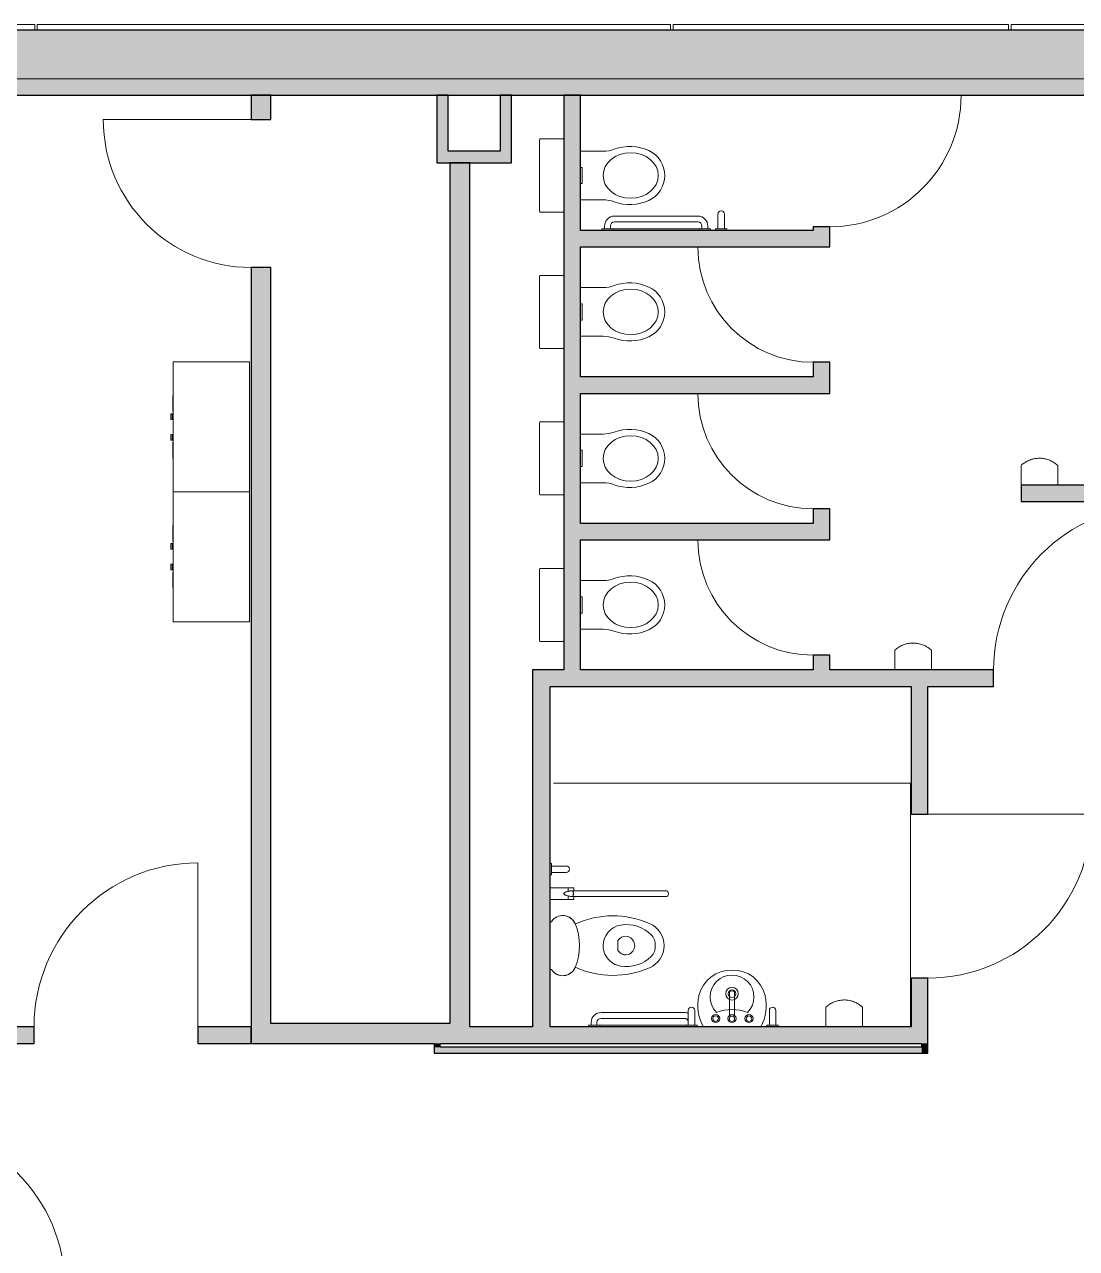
# Model space of a CAD drawing. Header units: millimetres. Extents: x 79795 to 317870, y -36033 to 97293.
# Drawn here: x 202730 to 209211, y 27144 to 34681 of the extents above; entities that cross this region are included whole.
import ezdxf

# ---------------------------------------------------------------- set-up
doc = ezdxf.new("R2010")
doc.units = ezdxf.units.MM
doc.header["$MEASUREMENT"] = 0
for name, color, linetype, lineweight in [('CSM-STL-XX-ZZ-M3-A-XXXX-00001_detached _19_04_21__rvt-1-Level 4$0$A-DETL-GENF', 7, 'CONTINUOUS', 9), ('CSM-STL-XX-ZZ-M3-A-XXXX-00001_detached _19_04_21__rvt-1-Level 4$0$A-DOOR', 4, 'CONTINUOUS', 9), ('CSM-STL-XX-ZZ-M3-A-XXXX-00001_detached _19_04_21__rvt-1-Level 4$0$A-GLAZ-CURT', 7, 'CONTINUOUS', 9), ('CSM-STL-XX-ZZ-M3-A-XXXX-00001_detached _19_04_21__rvt-1-Level 4$0$A-WALL', 7, 'CONTINUOUS', 9), ('CSM-STL-XX-ZZ-M3-A-XXXX-00001_detached _19_04_21__rvt-1-Level 4$0$A-WALL-PATT', 7, 'CONTINUOUS', 9), ('CSM-STL-XX-ZZ-M3-A-XXXX-00001_detached _19_04_21__rvt-1-Level 4$0$E-ELEC-FIXT', 8, 'CONTINUOUS', 9), ('CSM-STL-XX-ZZ-M3-A-XXXX-00001_detached _19_04_21__rvt-1-Level 4$0$I-WALL', 7, 'CONTINUOUS', 9), ('CSM-STL-XX-ZZ-M3-A-XXXX-00001_detached _19_04_21__rvt-1-Level 4$0$P-SANR-FIXT', 7, 'CONTINUOUS', 9), ('I-FURN', 8, 'CONTINUOUS', 9)]:
    doc.layers.add(name, color=color, linetype=linetype, lineweight=lineweight)

msp = doc.modelspace()

# ---------------------------------------------------------------- hatches: boundary and pattern name
at = {"layer": 'CSM-STL-XX-ZZ-M3-A-XXXX-00001_detached _19_04_21__rvt-1-Level 4$0$A-WALL-PATT'}
h = msp.add_hatch(color=256, dxfattribs=at)
h.paths.add_polyline_path([(230840.8, 34347.3), (230840.8, 34647.3), (229692.8, 34647.3), (229692.8, 34347.3), (229746.4, 34347.3)], flags=0)
h.paths.add_polyline_path([(218948.8, 34347.3), (220908.8, 34347.3), (220908.8, 34647.3), (202317.8, 34647.3), (202317.8, 34347.3), (218537.2, 34347.3)], flags=0)
h.paths.add_polyline_path([(200283.7, 34347.3), (200283.7, 34647.3), (196942.8, 34647.3), (196942.8, 34347.3), (199847.5, 34347.3)], flags=0)
h.paths.add_polyline_path([(190658.8, 34347.3), (190658.8, 34647.3), (187318, 34647.3), (187318, 34347.3), (190578.9, 34347.3)], flags=0)
h.paths.add_polyline_path([(185283.8, 34347.3), (185283.8, 34647.3), (166692.8, 34647.3), (166692.8, 34347.3), (184300.1, 34347.3)], flags=0)
h.paths.add_polyline_path([(157908.8, 34347.3), (157908.8, 34647.3), (156460.8, 34647.3), (156460.8, 34347.3), (157391.2, 34347.3)], flags=0)
h = msp.add_hatch(color=256, dxfattribs=at)
h.paths.add_polyline_path([(210693.8, 34245.3), (210693.8, 34347.3), (202317.8, 34347.3), (202317.8, 34245.3), (208219.2, 34245.3)], flags=0)
h.paths.add_polyline_path([(200283.7, 34245.3), (200283.7, 34347.3), (197612, 34347.3), (197612, 34245.3), (199847.5, 34245.3)], flags=0)
h = msp.add_hatch(color=256, dxfattribs=at)
h.paths.add_polyline_path([(204247.4, 28407.3), (204247.4, 33185.3), (204125.4, 33185.3), (204125.4, 28407.3)], flags=0)
h.paths.add_polyline_path([(204247.4, 34095.3), (204247.4, 34245.3), (204125.4, 34245.3), (204125.4, 34095.3)], flags=0)
for points in [[(205340.5, 33900.3), (205340.5, 34245.3), (205270.5, 34245.3), (205270.5, 33900.3)], [(205731, 33830.3), (205731, 34245.3), (205661, 34245.3), (205661, 33830.3)], [(206154.8, 30707.3), (206154.8, 34245.3), (206052.8, 34245.3), (206052.8, 30707.3)], [(205661, 33830.3), (205661, 33900.3), (205270.5, 33900.3), (205270.5, 33830.3)], [(205351.2, 28407.3), (205473.2, 28407.3), (205473.2, 33830.3), (205351.2, 33830.3), (205351.2, 28529.3)], [(207588.5, 33311.3), (207588.5, 33413.3), (206154.8, 33413.3), (206154.8, 33311.3), (207023.3, 33311.3)], [(207588.5, 32409.3), (207588.5, 32511.3), (206154.8, 32511.3), (206154.8, 32409.3), (207023.3, 32409.3)], [(209415.2, 31743.3), (209810.7, 31743.3), (209810.7, 31845.3), (208869.5, 31845.3), (208869.5, 31743.3)], [(207588.5, 31507.3), (207588.5, 31609.3), (206154.8, 31609.3), (206154.8, 31507.3), (207023.3, 31507.3)], [(205860.5, 28509.3), (205967.5, 28509.3), (205967.5, 30605.3), (205860.5, 30605.3), (205860.5, 28795.9)], [(205291.8, 28407.3), (205351.2, 28407.3), (205351.2, 28529.3), (204247.4, 28529.3), (204247.4, 28407.3), (205254.3, 28407.3)], [(208192.5, 28407.3), (208192.5, 28509.3), (205473.2, 28509.3), (205473.2, 28407.3), (207920.2, 28407.3)], [(205291.8, 28383.6), (205291.8, 28407.3), (205254.3, 28407.3), (205254.3, 28383.6)], [(208257, 28346.1), (208257, 28383.6), (205254.3, 28383.6), (205254.3, 28346.1), (208219.2, 28346.1)], [(208294.5, 28346.1), (208294.5, 28407.3), (208257, 28407.3), (208257, 28346.1)]]:
    msp.add_hatch(color=256, dxfattribs=at).paths.add_polyline_path(points, flags=0)
h = msp.add_hatch(color=256, dxfattribs=at)
h.paths.add_polyline_path([(207588.5, 30707.3), (207690.5, 30707.3), (207690.5, 30797.3), (207588.5, 30797.3)], flags=0)
h.paths.add_polyline_path([(207588.5, 31507.3), (207690.5, 31507.3), (207690.5, 31699.3), (207588.5, 31699.3), (207588.5, 31609.3)], flags=0)
h.paths.add_polyline_path([(207588.5, 32409.3), (207690.5, 32409.3), (207690.5, 32601.3), (207588.5, 32601.3), (207588.5, 32511.3)], flags=0)
h.paths.add_polyline_path([(207588.5, 33311.3), (207690.5, 33311.3), (207690.5, 33435.3), (207588.5, 33435.3), (207588.5, 33413.3)], flags=0)
h = msp.add_hatch(color=256, dxfattribs=at)
h.paths.add_polyline_path([(209710.7, 30605.3), (209810.7, 30605.3), (209810.7, 30707.3), (209710.7, 30707.3)], flags=0)
h.paths.add_polyline_path([(205967.5, 30605.3), (208700.7, 30605.3), (208700.7, 30707.3), (205860.5, 30707.3), (205860.5, 30605.3)], flags=0)
h = msp.add_hatch(color=256, dxfattribs=at)
h.paths.add_polyline_path([(208294.5, 28407.3), (208294.5, 28809.3), (208192.5, 28809.3), (208192.5, 28407.3), (208257, 28407.3)], flags=0)
h.paths.add_polyline_path([(208219.2, 29819.3), (208294.5, 29819.3), (208294.5, 30605.3), (208192.5, 30605.3), (208192.5, 29819.3)], flags=0)
h = msp.add_hatch(color=256, dxfattribs=at)
h.paths.add_polyline_path([(204125.4, 28406.3), (204125.4, 28508.3), (203798.8, 28508.3), (203798.8, 28406.3)], flags=0)
h.paths.add_polyline_path([(202788.8, 28406.3), (202788.8, 28508.3), (201970.8, 28508.3), (201970.8, 28406.3)], flags=0)

# ---------------------------------------------------------------- linework, layer by layer
at = {"layer": 'CSM-STL-XX-ZZ-M3-A-XXXX-00001_detached _19_04_21__rvt-1-Level 4$0$A-DETL-GENF'}
for p, q in [((206154.8, 33901.3), (206294.8, 33901.3)), ((206154.8, 33601.4), (206294.8, 33601.4)), ((206154.8, 33061.3), (206294.8, 33061.3)), ((206154.8, 32761.4), (206294.8, 32761.4)), ((206154.8, 32159.3), (206294.8, 32159.3)), ((206154.8, 31859.4), (206294.8, 31859.4)), ((206154.8, 31257.3), (206294.8, 31257.3)), ((206154.8, 30957.4), (206294.8, 30957.4))]:
    msp.add_line(p, q, dxfattribs=at)
for centre, radius, start, end in [((206459, 33649.9), 280.2, 65.3254, 109.92511), ((206294.8, 34102.8), 201.6, 270, 289.92511), ((206505.1, 33750.3), 169.7, 0.33973, 65.3254), ((206505.1, 33752.3), 169.7, 294.6746, 359.66027), ((206294.8, 33399.8), 201.6, 70.07489, 90), ((206459, 33852.7), 280.2, 250.07489, 294.6746), ((206459, 32809.9), 280.2, 65.3254, 109.92511), ((206294.8, 33262.8), 201.6, 270, 289.92511), ((206505.1, 32910.3), 169.7, 0.33973, 65.3254), ((206505.1, 32912.3), 169.7, 294.6746, 359.66027), ((206294.8, 32559.8), 201.6, 70.07489, 90), ((206459, 33012.7), 280.2, 250.07489, 294.6746), ((206459, 31907.9), 280.2, 65.3254, 109.92511), ((206294.8, 32360.8), 201.6, 270, 289.92511), ((206505.1, 32008.3), 169.7, 0.33973, 65.3254), ((206505.1, 32010.3), 169.7, 294.6746, 359.66027), ((206294.8, 31657.8), 201.6, 70.07489, 90), ((206459, 32110.7), 280.2, 250.07489, 294.6746), ((206459, 31005.9), 280.2, 65.3254, 109.92511), ((206294.8, 31458.8), 201.6, 270, 289.92511), ((206505.1, 31106.3), 169.7, 0.33973, 65.3254), ((206505.1, 31108.3), 169.7, 294.6746, 359.66027), ((206294.8, 30755.8), 201.6, 70.07489, 90), ((206459, 31208.7), 280.2, 250.07489, 294.6746)]:
    msp.add_arc(centre, radius, start, end, dxfattribs=at)
for centre in [(206464.8, 33751.3), (206464.8, 32911.3), (206464.8, 32009.3), (206464.8, 31107.3)]:
    msp.add_ellipse(centre, major_axis=(-170, 0), ratio=0.823529, dxfattribs=at)
at = {"layer": 'CSM-STL-XX-ZZ-M3-A-XXXX-00001_detached _19_04_21__rvt-1-Level 4$0$A-DOOR'}
for p, q in [((207690.5, 34245.3), (208500.5, 34245.3)), ((204125.4, 34095.3), (203215.4, 34095.3)), ((207588.5, 33311.3), (206878.5, 33311.3)), ((207588.5, 32409.3), (206878.5, 32409.3)), ((207588.5, 31507.3), (206878.5, 31507.3)), ((208294.5, 29819.3), (209304.5, 29819.3)), ((203798.8, 28508.3), (203798.8, 29518.3))]:
    msp.add_line(p, q, dxfattribs=at)
for centre, radius, start, end in [((207690.5, 34245.3), 810, 270, 0), ((204125.4, 34095.3), 910, 180, 270), ((207588.5, 33311.3), 710, 180, 270), ((207588.5, 32409.3), 710, 180, 270), ((209710.7, 30707.3), 1010, 90, 180), ((207588.5, 31507.3), 710, 180, 270), ((208294.5, 29819.3), 1010, 270, 0), ((203798.8, 28508.3), 1010, 90, 180), ((201970.8, 26896.3), 1010, 0, 90)]:
    msp.add_arc(centre, radius, start, end, dxfattribs=at)
at = {"layer": 'CSM-STL-XX-ZZ-M3-A-XXXX-00001_detached _19_04_21__rvt-1-Level 4$0$A-GLAZ-CURT', "lineweight": 20}
for p, q in [((202792.8, 34681.3), (202433.8, 34681.3)), ((202792.8, 34647.3), (202792.8, 34681.3)), ((206709.5, 34681.3), (202808.8, 34681.3)), ((202808.8, 34681.3), (202808.8, 34647.3)), ((206709.5, 34647.3), (206709.5, 34681.3)), ((208792.8, 34681.3), (206725.5, 34681.3)), ((206725.5, 34681.3), (206725.5, 34647.3)), ((208792.8, 34647.3), (208792.8, 34681.3)), ((211792.8, 34681.3), (208808.8, 34681.3)), ((208808.8, 34681.3), (208808.8, 34647.3)), ((202433.8, 34647.3), (202792.8, 34647.3)), ((202808.8, 34647.3), (206709.5, 34647.3)), ((206725.5, 34647.3), (208792.8, 34647.3)), ((208808.8, 34647.3), (211792.8, 34647.3))]:
    msp.add_line(p, q, dxfattribs=at)
at = {"layer": 'CSM-STL-XX-ZZ-M3-A-XXXX-00001_detached _19_04_21__rvt-1-Level 4$0$A-WALL', "lineweight": 30}
msp.add_line((220908.8, 34647.3), (202317.8, 34647.3), dxfattribs=at)
at = {"layer": 'CSM-STL-XX-ZZ-M3-A-XXXX-00001_detached _19_04_21__rvt-1-Level 4$0$A-WALL'}
msp.add_line((202317.8, 34347.3), (210693.8, 34347.3), dxfattribs=at)
at = {"layer": 'CSM-STL-XX-ZZ-M3-A-XXXX-00001_detached _19_04_21__rvt-1-Level 4$0$E-ELEC-FIXT', "flags": 128}
for points in [[(209095.6, 31965.7), (209090.7, 31970.1), (209085.6, 31974.4), (209080.4, 31978.4), (209075, 31982.2), (209069.4, 31985.8), (209063.7, 31989.1), (209057.9, 31992.3), (209052, 31995.2), (209045.9, 31997.8), (209039.8, 32000.2), (209033.5, 32002.4), (209027.2, 32004.3), (209020.8, 32006), (209014.4, 32007.4), (209007.9, 32008.5), (209001.3, 32009.4), (208994.7, 32010), (208988.2, 32010.4), (208981.5, 32010.5), (208974.9, 32010.3), (208968.4, 32009.8), (208961.8, 32009.1), (208955.3, 32008.2), (208948.8, 32007), (208942.3, 32005.5), (208936, 32003.7), (208929.7, 32001.8), (208923.4, 31999.5), (208917.3, 31997), (208911.3, 31994.3), (208905.4, 31991.3), (208899.6, 31988.1), (208894, 31984.7), (208888.5, 31981), (208883.1, 31977.2), (208877.9, 31973.1), (208872.9, 31968.8), (208869.5, 31965.7)], [(208317.5, 30827.7), (208312.6, 30832.1), (208307.5, 30836.4), (208302.3, 30840.4), (208296.9, 30844.2), (208291.4, 30847.8), (208285.7, 30851.1), (208279.9, 30854.3), (208273.9, 30857.2), (208267.9, 30859.8), (208261.7, 30862.2), (208255.5, 30864.4), (208249.2, 30866.3), (208242.8, 30868), (208236.3, 30869.4), (208229.8, 30870.5), (208223.3, 30871.4), (208216.7, 30872), (208210.1, 30872.4), (208203.5, 30872.5), (208196.9, 30872.3), (208190.3, 30871.8), (208183.7, 30871.1), (208177.2, 30870.2), (208170.7, 30869), (208164.3, 30867.5), (208157.9, 30865.7), (208151.6, 30863.8), (208145.4, 30861.5), (208139.3, 30859), (208133.2, 30856.3), (208127.3, 30853.3), (208121.6, 30850.1), (208115.9, 30846.7), (208110.4, 30843), (208105.1, 30839.2), (208099.9, 30835.1), (208094.9, 30830.8), (208091.5, 30827.7)], [(207892.5, 28629.7), (207887.6, 28634.1), (207882.5, 28638.4), (207877.3, 28642.4), (207871.9, 28646.2), (207866.4, 28649.8), (207860.7, 28653.1), (207854.9, 28656.3), (207848.9, 28659.2), (207842.9, 28661.8), (207836.7, 28664.2), (207830.5, 28666.4), (207824.2, 28668.3), (207817.8, 28670), (207811.3, 28671.4), (207804.8, 28672.5), (207798.3, 28673.4), (207791.7, 28674), (207785.1, 28674.4), (207778.5, 28674.5), (207771.9, 28674.3), (207765.3, 28673.8), (207758.7, 28673.1), (207752.2, 28672.2), (207745.7, 28671), (207739.3, 28669.5), (207732.9, 28667.7), (207726.6, 28665.8), (207720.4, 28663.5), (207714.3, 28661), (207708.2, 28658.3), (207702.3, 28655.3), (207696.6, 28652.1), (207690.9, 28648.7), (207685.4, 28645), (207680.1, 28641.2), (207674.9, 28637.1), (207669.9, 28632.8), (207666.5, 28629.7)]]:
    msp.add_lwpolyline(points, dxfattribs=at)
at = {"layer": 'CSM-STL-XX-ZZ-M3-A-XXXX-00001_detached _19_04_21__rvt-1-Level 4$0$E-ELEC-FIXT'}
for points, knots in [([(208869.5, 31965.7), (208869.5, 31965.9), (208869.5, 31964.5), (208869.5, 31959.7), (208869.5, 31956.3), (208869.5, 31953.3), (208869.5, 31949.9), (208869.5, 31945.1), (208869.5, 31939.5), (208869.5, 31933.5), (208869.5, 31927.2), (208869.5, 31919.5), (208869.5, 31910.2), (208869.5, 31901.4), (208869.5, 31892.3), (208869.5, 31880), (208869.5, 31864.4), (208869.5, 31851.7), (208869.5, 31845.3)], [-1, -1, -1, -1, -0.861111, -0.791667, -0.756944, -0.722222, -0.6875, -0.652778, -0.583333, -0.548611, -0.513889, -0.444444, -0.388889, -0.333333, -0.277778, -0.222222, -0.111111, 0, 0, 0, 0]), ([(209095.6, 31845.3), (209095.6, 31853.3), (209095.6, 31865.2), (209095.6, 31880.8), (209095.6, 31890.4), (209095.6, 31898), (209095.6, 31905.5), (209095.6, 31914.6), (209095.6, 31923.2), (209095.6, 31929.8), (209095.6, 31935.4), (209095.6, 31941.5), (209095.6, 31947.8), (209095.6, 31953.4), (209095.6, 31958), (209095.6, 31961.6), (209095.6, 31964.2), (209095.6, 31965.6), (209095.6, 31965.8), (209095.6, 31965.7)], [-1, -1, -1, -1, -0.861111, -0.791667, -0.722222, -0.6875, -0.652778, -0.583333, -0.513889, -0.479167, -0.444444, -0.388889, -0.333333, -0.277778, -0.222222, -0.166667, -0.111111, -0.055556, 0, 0, 0, 0]), ([(208091.5, 30827.7), (208091.5, 30827.9), (208091.5, 30826.5), (208091.5, 30821.7), (208091.5, 30818.3), (208091.5, 30815.3), (208091.5, 30811.9), (208091.5, 30807.1), (208091.5, 30801.5), (208091.5, 30795.5), (208091.5, 30789.2), (208091.5, 30781.5), (208091.5, 30772.2), (208091.5, 30763.4), (208091.5, 30754.3), (208091.5, 30742), (208091.5, 30726.4), (208091.5, 30713.7), (208091.5, 30707.3)], [-1, -1, -1, -1, -0.861111, -0.791667, -0.756944, -0.722222, -0.6875, -0.652778, -0.583333, -0.548611, -0.513889, -0.444444, -0.388889, -0.333333, -0.277778, -0.222222, -0.111111, 0, 0, 0, 0]), ([(208317.5, 30707.3), (208317.5, 30715.3), (208317.5, 30727.2), (208317.5, 30742.8), (208317.5, 30752.4), (208317.5, 30760), (208317.5, 30767.5), (208317.5, 30776.6), (208317.5, 30785.2), (208317.5, 30791.8), (208317.5, 30797.4), (208317.5, 30803.5), (208317.5, 30809.8), (208317.5, 30815.4), (208317.5, 30820), (208317.5, 30823.6), (208317.5, 30826.2), (208317.5, 30827.6), (208317.5, 30827.8), (208317.5, 30827.7)], [-1, -1, -1, -1, -0.861111, -0.791667, -0.722222, -0.6875, -0.652778, -0.583333, -0.513889, -0.479167, -0.444444, -0.388889, -0.333333, -0.277778, -0.222222, -0.166667, -0.111111, -0.055556, 0, 0, 0, 0]), ([(207666.5, 28629.7), (207666.5, 28629.9), (207666.5, 28628.5), (207666.5, 28623.7), (207666.5, 28620.3), (207666.5, 28617.3), (207666.5, 28613.9), (207666.5, 28609.1), (207666.5, 28603.5), (207666.5, 28597.5), (207666.5, 28591.2), (207666.5, 28583.5), (207666.5, 28574.2), (207666.5, 28565.4), (207666.5, 28556.3), (207666.5, 28544), (207666.5, 28528.4), (207666.5, 28515.7), (207666.5, 28509.3)], [-1, -1, -1, -1, -0.861111, -0.791667, -0.756944, -0.722222, -0.6875, -0.652778, -0.583333, -0.548611, -0.513889, -0.444444, -0.388889, -0.333333, -0.277778, -0.222222, -0.111111, 0, 0, 0, 0]), ([(207892.5, 28509.3), (207892.5, 28517.3), (207892.5, 28529.2), (207892.5, 28544.8), (207892.5, 28554.4), (207892.5, 28562), (207892.5, 28569.5), (207892.5, 28578.6), (207892.5, 28587.2), (207892.5, 28593.8), (207892.5, 28599.4), (207892.5, 28605.5), (207892.5, 28611.8), (207892.5, 28617.4), (207892.5, 28622), (207892.5, 28625.6), (207892.5, 28628.2), (207892.5, 28629.6), (207892.5, 28629.8), (207892.5, 28629.7)], [-1, -1, -1, -1, -0.861111, -0.791667, -0.722222, -0.6875, -0.652778, -0.583333, -0.513889, -0.479167, -0.444444, -0.388889, -0.333333, -0.277778, -0.222222, -0.166667, -0.111111, -0.055556, 0, 0, 0, 0])]:
    msp.add_open_spline(points, degree=3, knots=knots, dxfattribs=at)
at = {"layer": 'CSM-STL-XX-ZZ-M3-A-XXXX-00001_detached _19_04_21__rvt-1-Level 4$0$I-WALL'}
msp.add_line((210693.8, 34347.3), (202317.8, 34347.3), dxfattribs=at)
at = {"layer": 'CSM-STL-XX-ZZ-M3-A-XXXX-00001_detached _19_04_21__rvt-1-Level 4$0$I-WALL', "lineweight": 30}
for p, q in [((202317.8, 34245.3), (210693.8, 34245.3)), ((204125.4, 34245.3), (204125.4, 34095.3)), ((204247.4, 34245.3), (204125.4, 34245.3)), ((204247.4, 34095.3), (204247.4, 34245.3)), ((205340.5, 34245.3), (205270.5, 34245.3)), ((205270.5, 34245.3), (205270.5, 33900.3)), ((205340.5, 33900.3), (205340.5, 34245.3)), ((205661, 34245.3), (205661, 33900.3)), ((205731, 34245.3), (205661, 34245.3)), ((205731, 33830.3), (205731, 34245.3)), ((206052.8, 34245.3), (206052.8, 30707.3)), ((206154.8, 34245.3), (206052.8, 34245.3)), ((206154.8, 33413.3), (206154.8, 34245.3)), ((204125.4, 34095.3), (204247.4, 34095.3)), ((205270.5, 33900.3), (205270.5, 33830.3)), ((205661, 33900.3), (205340.5, 33900.3)), ((205270.5, 33830.3), (205661, 33830.3)), ((205473.2, 33830.3), (205351.2, 33830.3)), ((205351.2, 33830.3), (205351.2, 28529.3)), ((205473.2, 28509.3), (205473.2, 33830.3)), ((205661, 33830.3), (205731, 33830.3)), ((207588.5, 33413.3), (206154.8, 33413.3)), ((207588.5, 33435.3), (207588.5, 33413.3)), ((207690.5, 33435.3), (207588.5, 33435.3)), ((207690.5, 33311.3), (207690.5, 33435.3)), ((206154.8, 33311.3), (207588.5, 33311.3)), ((206154.8, 32511.3), (206154.8, 33311.3)), ((207588.5, 33311.3), (207690.5, 33311.3)), ((204125.4, 33185.3), (204125.4, 28407.3)), ((204247.4, 33185.3), (204125.4, 33185.3)), ((204247.4, 28529.3), (204247.4, 33185.3)), ((207588.5, 32601.3), (207588.5, 32511.3)), ((207690.5, 32601.3), (207588.5, 32601.3)), ((207690.5, 32409.3), (207690.5, 32601.3)), ((207588.5, 32511.3), (206154.8, 32511.3)), ((206154.8, 32409.3), (207588.5, 32409.3)), ((206154.8, 31609.3), (206154.8, 32409.3)), ((207588.5, 32409.3), (207690.5, 32409.3)), ((209810.7, 31845.3), (208869.5, 31845.3)), ((208869.5, 31845.3), (208869.5, 31743.3)), ((208869.5, 31743.3), (209810.7, 31743.3)), ((207588.5, 31699.3), (207588.5, 31609.3)), ((207690.5, 31699.3), (207588.5, 31699.3)), ((207690.5, 31507.3), (207690.5, 31699.3)), ((207588.5, 31609.3), (206154.8, 31609.3)), ((206154.8, 31507.3), (207588.5, 31507.3)), ((206154.8, 30707.3), (206154.8, 31507.3)), ((207588.5, 31507.3), (207690.5, 31507.3)), ((207588.5, 30797.3), (207588.5, 30707.3)), ((207690.5, 30797.3), (207588.5, 30797.3)), ((207690.5, 30707.3), (207690.5, 30797.3)), ((206052.8, 30707.3), (205860.5, 30707.3)), ((205860.5, 30707.3), (205860.5, 30605.3)), ((207588.5, 30707.3), (206154.8, 30707.3)), ((208700.7, 30707.3), (207690.5, 30707.3)), ((208700.7, 30605.3), (208700.7, 30707.3)), ((205860.5, 30605.3), (205860.5, 28509.3)), ((205967.5, 30605.3), (208192.5, 30605.3)), ((205967.5, 28509.3), (205967.5, 30605.3)), ((208192.5, 30605.3), (208192.5, 29819.3)), ((208294.5, 29819.3), (208294.5, 30605.3)), ((208294.5, 30605.3), (208700.7, 30605.3)), ((208192.5, 29819.3), (208294.5, 29819.3)), ((208192.5, 28809.3), (208192.5, 28509.3)), ((208294.5, 28809.3), (208192.5, 28809.3)), ((208294.5, 28407.3), (208294.5, 28809.3)), ((202788.8, 28508.3), (201970.8, 28508.3)), ((202788.8, 28406.3), (202788.8, 28508.3)), ((204125.4, 28508.3), (203798.8, 28508.3)), ((203798.8, 28508.3), (203798.8, 28406.3)), ((204125.4, 28406.3), (204125.4, 28508.3)), ((205351.2, 28529.3), (204247.4, 28529.3)), ((205860.5, 28509.3), (205473.2, 28509.3)), ((208192.5, 28509.3), (205967.5, 28509.3)), ((201970.8, 28406.3), (202788.8, 28406.3)), ((203798.8, 28406.3), (204125.4, 28406.3)), ((204125.4, 28407.3), (204247.4, 28407.3)), ((204247.4, 28407.3), (205254.3, 28407.3)), ((205254.3, 28407.3), (205254.3, 28383.6)), ((205254.3, 28383.6), (205254.3, 28346.1)), ((205254.3, 28346.1), (208257, 28346.1)), ((205291.8, 28407.3), (205351.2, 28407.3)), ((205291.8, 28383.6), (205291.8, 28407.3)), ((208257, 28383.6), (205291.8, 28383.6)), ((205351.2, 28407.3), (205473.2, 28407.3)), ((205473.2, 28407.3), (208192.5, 28407.3)), ((208192.5, 28407.3), (208257, 28407.3)), ((208257, 28407.3), (208257, 28383.6)), ((208257, 28346.1), (208294.5, 28346.1)), ((208294.5, 28346.1), (208294.5, 28407.3))]:
    msp.add_line(p, q, dxfattribs=at)
at = {"layer": 'CSM-STL-XX-ZZ-M3-A-XXXX-00001_detached _19_04_21__rvt-1-Level 4$0$P-SANR-FIXT'}
for p, q in [((205902.8, 33971.3), (205902.8, 33531.3)), ((206047.8, 33976.3), (205907.8, 33976.3)), ((206294.8, 33901.3), (206154.8, 33901.3)), ((206154.8, 33801.3), (206164.8, 33801.3)), ((206164.8, 33801.3), (206164.8, 33701.3)), ((206164.8, 33701.3), (206154.8, 33701.3)), ((206154.8, 33601.4), (206294.8, 33601.4)), ((205907.8, 33526.3), (206047.8, 33526.3)), ((206878.8, 33501.3), (206364.8, 33501.3)), ((206364.8, 33501.3), (206878.8, 33501.3)), ((207001.8, 33513.3), (207001.8, 33423.3)), ((207001.8, 33513.3), (207001.8, 33423.3)), ((207042, 33423.3), (207042, 33513.3)), ((207042, 33513.3), (207042, 33423.3)), ((206303.8, 33423.3), (206286.8, 33423.3)), ((206286.8, 33423.3), (206286.8, 33413.3)), ((206286.8, 33423.3), (206956.8, 33423.3)), ((206356.8, 33423.3), (206286.8, 33423.3)), ((206286.8, 33423.3), (206286.8, 33413.3)), ((206303.8, 33440.3), (206303.8, 33423.3)), ((206303.8, 33423.3), (206303.8, 33440.3)), ((206339.8, 33423.3), (206339.8, 33440.3)), ((206339.8, 33423.3), (206339.8, 33440.3)), ((206356.8, 33423.3), (206339.8, 33423.3)), ((206356.8, 33413.3), (206356.8, 33423.3)), ((206356.8, 33423.3), (206356.8, 33413.3)), ((206364.8, 33465.3), (206878.8, 33465.3)), ((206364.8, 33465.3), (206878.8, 33465.3)), ((206903.8, 33423.3), (206886.8, 33423.3)), ((206886.8, 33423.3), (206886.8, 33413.3)), ((206886.8, 33423.3), (206886.8, 33413.3)), ((206956.8, 33423.3), (206886.8, 33423.3)), ((206903.8, 33440.3), (206903.8, 33423.3)), ((206903.8, 33423.3), (206903.8, 33440.3)), ((206939.8, 33423.3), (206939.8, 33440.3)), ((206939.8, 33423.3), (206939.8, 33440.3)), ((206956.8, 33423.3), (206939.8, 33423.3)), ((206956.8, 33413.3), (206956.8, 33423.3)), ((206956.8, 33423.3), (206956.8, 33413.3)), ((207001.8, 33423.3), (206986.8, 33423.3)), ((206986.8, 33423.3), (206986.8, 33413.3)), ((206986.8, 33423.3), (206986.8, 33413.3)), ((207056.8, 33423.3), (206986.8, 33423.3)), ((207056.8, 33423.3), (207042, 33423.3)), ((207056.8, 33413.3), (207056.8, 33423.3)), ((207056.8, 33413.3), (207056.8, 33423.3)), ((205902.8, 33131.3), (205902.8, 32691.3)), ((206047.8, 33136.3), (205907.8, 33136.3)), ((206294.8, 33061.3), (206154.8, 33061.3)), ((206154.8, 32961.3), (206164.8, 32961.3)), ((206164.8, 32961.3), (206164.8, 32861.3)), ((206164.8, 32861.3), (206154.8, 32861.3)), ((206154.8, 32761.4), (206294.8, 32761.4)), ((205907.8, 32686.3), (206047.8, 32686.3)), ((205902.8, 32229.3), (205902.8, 31789.3)), ((206047.8, 32234.3), (205907.8, 32234.3)), ((206294.8, 32159.3), (206154.8, 32159.3)), ((206154.8, 32059.3), (206164.8, 32059.3)), ((206164.8, 32059.3), (206164.8, 31959.3)), ((206164.8, 31959.3), (206154.8, 31959.3)), ((206154.8, 31859.4), (206294.8, 31859.4)), ((205907.8, 31784.3), (206047.8, 31784.3)), ((205902.8, 31327.3), (205902.8, 30887.3)), ((206047.8, 31332.3), (205907.8, 31332.3)), ((206294.8, 31257.3), (206154.8, 31257.3)), ((206154.8, 31157.3), (206164.8, 31157.3)), ((206164.8, 31157.3), (206164.8, 31057.3)), ((206164.8, 31057.3), (206154.8, 31057.3)), ((206154.8, 30957.4), (206294.8, 30957.4)), ((205907.8, 30882.3), (206047.8, 30882.3)), ((208189, 30009.3), (205989, 30009.3)), ((208189, 28509.3), (208189, 30009.3)), ((205967.5, 29514.3), (205977.5, 29514.3)), ((205967.5, 29514.3), (205977.5, 29514.3)), ((205977.5, 29514.3), (205977.5, 29499.5)), ((205977.5, 29514.3), (205977.5, 29444.3)), ((205977.5, 29499.5), (206067.5, 29499.5)), ((206067.5, 29499.5), (205977.5, 29499.5)), ((205977.5, 29444.3), (205967.5, 29444.3)), ((205977.5, 29444.3), (205967.5, 29444.3)), ((205977.5, 29459.3), (205977.5, 29444.3)), ((206067.5, 29459.3), (205977.5, 29459.3)), ((206067.5, 29459.3), (205977.5, 29459.3)), ((205967.5, 29364.4), (206114, 29364.4)), ((205967.5, 29364.4), (206079.1, 29364.4)), ((206114, 29364.4), (206079.1, 29364.4)), ((206079.1, 29364.4), (206079.1, 29343.1)), ((206099.9, 29347.3), (206679.9, 29347.3)), ((206114, 29364.4), (206114, 29347.3)), ((206114, 29347.3), (206114, 29364.4)), ((206114, 29347.3), (206679.9, 29347.3)), ((206114, 29294.2), (205967.5, 29294.2)), ((206079.1, 29294.2), (205967.5, 29294.2)), ((206079.1, 29315.5), (206079.1, 29294.2)), ((206079.1, 29294.2), (206114, 29294.2)), ((206099.9, 29311.3), (206679.9, 29311.3)), ((206114, 29311.3), (206114, 29294.2)), ((206679.9, 29311.3), (206114, 29311.3)), ((206114, 29294.2), (206114, 29311.3)), ((205967.5, 29156.2), (205976.4, 29156.2)), ((205967.5, 29156.2), (205976.4, 29156.2)), ((206398.1, 29052.4), (206385.8, 29040.1)), ((206385.8, 29040.1), (206385.8, 28978.5)), ((206385.8, 28978.5), (206398.1, 28966.2)), ((205976.4, 28862.4), (205967.5, 28862.4)), ((205976.4, 28862.4), (205967.5, 28862.4)), ((207074, 28724.2), (207074, 28580)), ((207104, 28724.2), (207104, 28580)), ((206282, 28597.3), (206796, 28597.3)), ((206796, 28597.3), (206282, 28597.3)), ((206818.9, 28519.3), (206818.9, 28609.3)), ((206818.9, 28609.3), (206818.9, 28519.3)), ((206859, 28609.3), (206859, 28519.3)), ((206859, 28609.3), (206859, 28519.3)), ((207318.9, 28519.3), (207318.9, 28609.3)), ((207318.9, 28609.3), (207318.9, 28519.3)), ((207359, 28609.3), (207359, 28519.3)), ((207359, 28609.3), (207359, 28519.3)), ((206204, 28519.3), (206221, 28519.3)), ((206204, 28509.3), (206204, 28519.3)), ((206804, 28519.3), (206204, 28519.3)), ((206204, 28519.3), (206204, 28509.3)), ((206204, 28519.3), (206274, 28519.3)), ((206221, 28519.3), (206221, 28536.3)), ((206221, 28519.3), (206221, 28536.3)), ((206257, 28536.3), (206257, 28519.3)), ((206257, 28519.3), (206257, 28536.3)), ((206257, 28519.3), (206274, 28519.3)), ((206274, 28519.3), (206274, 28509.3)), ((206274, 28519.3), (206274, 28509.3)), ((206796, 28561.3), (206282, 28561.3)), ((206796, 28561.3), (206282, 28561.3)), ((206804, 28519.3), (206818.9, 28519.3)), ((206804, 28509.3), (206804, 28519.3)), ((206804, 28509.3), (206804, 28519.3)), ((206804, 28519.3), (206874, 28519.3)), ((206859, 28519.3), (206874, 28519.3)), ((206874, 28519.3), (206874, 28509.3)), ((206874, 28519.3), (206874, 28509.3)), ((207304, 28519.3), (207318.9, 28519.3)), ((207304, 28509.3), (207304, 28519.3)), ((207304, 28509.3), (207304, 28519.3)), ((207304, 28519.3), (207374, 28519.3)), ((207359, 28519.3), (207374, 28519.3)), ((207374, 28519.3), (207374, 28509.3)), ((207374, 28519.3), (207374, 28509.3))]:
    msp.add_line(p, q, dxfattribs=at)
for centre, radius, start, end in [((205907.8, 33971.3), 5, 90, 180), ((206047.8, 33971.3), 5, 0, 90), ((206459, 33649.9), 280.2, 65.3254, 109.92511), ((206294.8, 34102.8), 201.6, 270, 289.92511), ((206505.1, 33750.3), 169.7, 0.33973, 65.3254), ((206505.1, 33752.3), 169.7, 294.6746, 359.66027), ((206294.8, 33399.8), 201.6, 70.07489, 90), ((206459, 33852.7), 280.2, 250.07489, 294.6746), ((205907.8, 33531.3), 5, 180, 270), ((206047.8, 33531.3), 5, 270, 0), ((206364.8, 33440.3), 61, 90, 180), ((206364.8, 33440.3), 61, 90, 180), ((206878.8, 33440.3), 61, 0, 90), ((206878.8, 33440.3), 61, 0, 90), ((207021.9, 33513.3), 20.1, 0, 180), ((207021.9, 33513.3), 20.1, 0, 180), ((206364.8, 33440.3), 25, 90, 180), ((206364.8, 33440.3), 25, 90, 180), ((206878.8, 33440.3), 25, 0, 90), ((206878.8, 33440.3), 25, 0, 90), ((205907.8, 33131.3), 5, 90, 180), ((206047.8, 33131.3), 5, 0, 90), ((206459, 32809.9), 280.2, 65.3254, 109.92511), ((206294.8, 33262.8), 201.6, 270, 289.92511), ((206505.1, 32910.3), 169.7, 0.33973, 65.3254), ((206505.1, 32912.3), 169.7, 294.6746, 359.66027), ((206294.8, 32559.8), 201.6, 70.07489, 90), ((206459, 33012.7), 280.2, 250.07489, 294.6746), ((205907.8, 32691.3), 5, 180, 270), ((206047.8, 32691.3), 5, 270, 0), ((205907.8, 32229.3), 5, 90, 180), ((206047.8, 32229.3), 5, 0, 90), ((206459, 31907.9), 280.2, 65.3254, 109.92511), ((206294.8, 32360.8), 201.6, 270, 289.92511), ((206505.1, 32008.3), 169.7, 0.33973, 65.3254), ((206505.1, 32010.3), 169.7, 294.6746, 359.66027), ((206294.8, 31657.8), 201.6, 70.07489, 90), ((206459, 32110.7), 280.2, 250.07489, 294.6746), ((205907.8, 31789.3), 5, 180, 270), ((206047.8, 31789.3), 5, 270, 0), ((205907.8, 31327.3), 5, 90, 180), ((206047.8, 31327.3), 5, 0, 90), ((206459, 31005.9), 280.2, 65.3254, 109.92511), ((206294.8, 31458.8), 201.6, 270, 289.92511), ((206505.1, 31106.3), 169.7, 0.33973, 65.3254), ((206505.1, 31108.3), 169.7, 294.6746, 359.66027), ((206294.8, 30755.8), 201.6, 70.07489, 90), ((206459, 31208.7), 280.2, 250.07489, 294.6746), ((205907.8, 30887.3), 5, 180, 270), ((206047.8, 30887.3), 5, 270, 0), ((206067.5, 29479.4), 20.1, 270, 90), ((206067.5, 29479.4), 20.1, 270, 90), ((206679.9, 29329.3), 18, 270, 90), ((206679.9, 29329.3), 18, 270, 90), ((206046.2, 29112.1), 82.5, 21.18076, 147.72554), ((206046.2, 29112.1), 82.5, 23.12177, 147.72554), ((206355.7, 28634.3), 558.4, 66.20311, 114.64551), ((206355.7, 28634.3), 558.4, 66.20311, 114.60973), ((205805.4, 29009.3), 344.3, 336.87823, 23.12177), ((206423.4, 29009.3), 128.2, 99.09392, 180.00153), ((206437.9, 28918.8), 219.9, 45.60264, 99.09392), ((206520.5, 29007.9), 150, 0.53114, 66.20311), ((206520.5, 29007.9), 150, 0.53114, 66.20311), ((206433.4, 29017.1), 50, 72.81354, 135), ((206431, 29009.3), 58.1, 287.18295, 72.81354), ((206534.6, 29017.6), 81.6, 354.16452, 45.60264), ((206423.4, 29009.3), 128.2, 179.99847, 227.55472), ((206433.4, 29001.6), 50, 225, 287.18295), ((206520.5, 29010.7), 150, 293.79689, 359.46886), ((206520.5, 29010.7), 150, 293.79689, 359.46886), ((206534.6, 29001), 81.6, 314.39736, 5.83548), ((206046.2, 28906.5), 82.5, 212.27446, 338.81924), ((206046.2, 28906.5), 82.5, 212.27446, 336.87823), ((206355.7, 29384.4), 558.4, 245.35449, 293.79689), ((206355.7, 29384.4), 558.4, 245.39027, 293.79689), ((206423.4, 29009.3), 128.2, 227.55472, 260.90608), ((206437.9, 29099.8), 219.9, 260.90608, 314.39736), ((207083.1, 28654.5), 203.5, 88.34422, 166.36495), ((207083.1, 28654.5), 203.5, 88.34422, 166.36495), ((207089, 28692.9), 135, 314.94439, 224.53709), ((207094.9, 28654.5), 203.5, 13.63505, 91.65578), ((207094.9, 28654.5), 203.5, 13.63505, 91.65578), ((207089, 28712.9), 38.6, 0, 180), ((207089, 28712.9), 23.5, 0, 180), ((207142.3, 28640.1), 264.4, 166.36495, 209.63505), ((207142.3, 28640.1), 264.4, 166.36495, 209.63505), ((207089, 28712.9), 38.6, 180, 0), ((207089, 28712.9), 23.5, 180, 0), ((207035.7, 28640.1), 264.4, 330.36495, 13.63505), ((207035.7, 28640.1), 264.4, 330.36495, 13.63505), ((206282, 28536.3), 61, 90, 180), ((206282, 28536.3), 61, 90, 180), ((206796, 28536.3), 61, 67.79304, 90), ((206796, 28536.3), 61, 67.51813, 90), ((206839, 28609.3), 20.1, 0, 180), ((206839, 28609.3), 20.1, 0, 180), ((206987.8, 28560), 25, 0, 180), ((206987.8, 28560), 17, 0, 180), ((207087.5, 28349), 266.6, 68.68012, 110.80136), ((207089, 28560), 25, 0, 180), ((207088.3, 28558.6), 16.8, 90, 270), ((207088.3, 28558.6), 16.8, 270, 90), ((207193.3, 28560), 25, 0, 180), ((207193.3, 28559), 17, 0, 180), ((207339, 28609.3), 20.1, 0, 180), ((207339, 28609.3), 20.1, 0, 180), ((206282, 28536.3), 25, 90, 180), ((206282, 28536.3), 25, 90, 180), ((206796, 28536.3), 25, 22.75718, 90), ((206796, 28536.3), 25, 13.17263, 90), ((206987.8, 28560), 25, 180, 0), ((206987.8, 28560), 17, 180, 0), ((207089, 28560), 25, 180, 0), ((207193.3, 28560), 25, 180, 0), ((207193.3, 28559), 17, 180, 0)]:
    msp.add_arc(centre, radius, start, end, dxfattribs=at)
msp.add_ellipse((207089, 28724.2), major_axis=(15, 0), ratio=0.428525, start_param=0, end_param=3.141593, dxfattribs=at)
for points, knots in [([(206079.1, 29343.1), (206076.6, 29342.6), (206072, 29341.5), (206065.9, 29339.6), (206060.9, 29337.5), (206057.1, 29335.3), (206054.6, 29332.9), (206053.3, 29330.5), (206053.3, 29328.1), (206054.6, 29325.7), (206057.1, 29323.4), (206060.9, 29321.1), (206067.6, 29318.4), (206074.1, 29316.6), (206079.1, 29315.5)], [0, 0, 0, 0, 0.076923, 0.153846, 0.230769, 0.307692, 0.384615, 0.461538, 0.538462, 0.615385, 0.692308, 0.769231, 0.846154, 1, 1, 1, 1]), ([(206099.9, 29347.3), (206101.7, 29347.3), (206104.7, 29346.9), (206107.7, 29344.7), (206109.4, 29341.9), (206110.3, 29339.2), (206111, 29336.2), (206111.4, 29332.6), (206111.5, 29328.5), (206111.2, 29324.1), (206110.7, 29320.8), (206110, 29318.4), (206109.2, 29316.3), (206107.8, 29314.2), (206104.9, 29311.8), (206102.1, 29311.3), (206099.9, 29311.3)], [0, 0, 0, 0, 0.111111, 0.222222, 0.277778, 0.333333, 0.388889, 0.444444, 0.513889, 0.583333, 0.652778, 0.6875, 0.722222, 0.791667, 0.861111, 1, 1, 1, 1])]:
    msp.add_open_spline(points, degree=3, knots=knots, dxfattribs=at)
for points in [[(206079.1, 29343.1), (206081.7, 29343.7), (206086.7, 29344.9), (206093.7, 29346.7), (206098, 29347.3), (206099.9, 29347.3)], [(206099.9, 29311.3), (206098, 29311.3), (206093.7, 29311.9), (206086.7, 29313.7), (206081.7, 29315), (206079.1, 29315.5)]]:
    msp.add_open_spline(points, degree=3, dxfattribs=at)
at = {"layer": 'I-FURN'}
for p, q in [((203645.4, 31803.5), (203645.4, 32603.5)), ((204115.4, 32603.5), (203645.4, 32603.5)), ((204115.4, 31803.5), (204115.4, 32603.5)), ((203645.4, 32397.5), (203643.9, 32397.5)), ((203643.9, 32389.5), (203643.9, 32397.5)), ((203643.9, 32397.5), (203643.9, 32393.5)), ((203645.4, 32397.5), (203643.9, 32397.5)), ((203643.9, 32393.5), (203643.9, 32397.5)), ((203643.9, 32397.5), (203643.9, 32393.5)), ((203645.4, 32397.5), (203643.9, 32397.5)), ((203643.9, 32393.5), (203643.9, 32397.5)), ((203643.9, 32397.5), (203643.9, 32393.5)), ((203643.9, 32305.5), (203643.9, 32389.5)), ((203632.3, 32284.5), (203632.3, 32249.5)), ((203632.3, 32284.5), (203632.3, 32249.5)), ((203632.4, 32284.5), (203632.9, 32284.5)), ((203632.9, 32284.5), (203640.4, 32284.5)), ((203645.4, 32284.5), (203640.4, 32284.5)), ((203640.4, 32249.5), (203640.4, 32284.5)), ((203645.4, 32284.5), (203640.4, 32284.5)), ((203643.9, 32297.5), (203643.9, 32305.5)), ((203643.9, 32301.5), (203643.9, 32297.5)), ((203643.9, 32301.5), (203643.9, 32297.5)), ((203643.9, 32297.5), (203643.9, 32301.5)), ((203643.9, 32301.5), (203643.9, 32297.5)), ((203643.9, 32297.5), (203643.9, 32301.5)), ((203643.9, 32297.5), (203645.4, 32297.5)), ((203643.9, 32297.5), (203645.4, 32297.5)), ((203643.9, 32297.5), (203645.4, 32297.5)), ((203645.4, 32284.5), (203643.9, 32284.5)), ((203643.9, 32284.1), (203643.9, 32284.5)), ((203643.9, 32284.5), (203643.9, 32284.1)), ((203632.9, 32249.5), (203632.4, 32249.5)), ((203640.4, 32249.5), (203632.9, 32249.5)), ((203640.4, 32249.5), (203645.4, 32249.5)), ((203640.4, 32249.5), (203645.4, 32249.5)), ((203632.3, 32157.5), (203632.3, 32122.5)), ((203632.3, 32157.5), (203632.3, 32122.5)), ((203632.4, 32157.5), (203632.9, 32157.5)), ((203632.9, 32122.5), (203632.4, 32122.5)), ((203632.9, 32157.5), (203640.4, 32157.5)), ((203640.4, 32122.5), (203632.9, 32122.5)), ((203645.4, 32157.5), (203640.4, 32157.5)), ((203640.4, 32122.5), (203640.4, 32157.5)), ((203645.4, 32157.5), (203640.4, 32157.5)), ((203640.4, 32122.5), (203645.4, 32122.5)), ((203640.4, 32122.5), (203645.4, 32122.5)), ((203643.9, 32122.9), (203643.9, 32122.5)), ((203643.9, 32122.5), (203643.9, 32122.9)), ((203643.9, 32122.5), (203645.4, 32122.5)), ((203645.4, 32109.5), (203643.9, 32109.5)), ((203643.9, 32101.5), (203643.9, 32109.5)), ((203643.9, 32109.5), (203643.9, 32105.5)), ((203645.4, 32109.5), (203643.9, 32109.5)), ((203643.9, 32105.5), (203643.9, 32109.5)), ((203643.9, 32109.5), (203643.9, 32105.5)), ((203645.4, 32109.5), (203643.9, 32109.5)), ((203643.9, 32105.5), (203643.9, 32109.5)), ((203643.9, 32109.5), (203643.9, 32105.5)), ((203643.9, 32017.5), (203643.9, 32101.5)), ((203643.9, 32009.5), (203643.9, 32017.5)), ((203643.9, 32013.5), (203643.9, 32009.5)), ((203643.9, 32013.5), (203643.9, 32009.5)), ((203643.9, 32009.5), (203643.9, 32013.5)), ((203643.9, 32013.5), (203643.9, 32009.5)), ((203643.9, 32009.5), (203643.9, 32013.5)), ((203643.9, 32009.5), (203645.4, 32009.5)), ((203643.9, 32009.5), (203645.4, 32009.5)), ((203643.9, 32009.5), (203645.4, 32009.5)), ((204115.4, 31803.5), (203645.4, 31803.5)), ((203645.4, 31003.5), (203645.4, 31803.5)), ((204115.4, 31803.5), (203645.4, 31803.5)), ((204115.4, 31003.5), (204115.4, 31803.5)), ((203645.4, 31597.5), (203643.9, 31597.5)), ((203643.9, 31589.5), (203643.9, 31597.5)), ((203643.9, 31597.5), (203643.9, 31593.5)), ((203645.4, 31597.5), (203643.9, 31597.5)), ((203643.9, 31593.5), (203643.9, 31597.5)), ((203643.9, 31597.5), (203643.9, 31593.5)), ((203645.4, 31597.5), (203643.9, 31597.5)), ((203643.9, 31593.5), (203643.9, 31597.5)), ((203643.9, 31597.5), (203643.9, 31593.5)), ((203643.9, 31505.5), (203643.9, 31589.5)), ((203632.3, 31484.5), (203632.3, 31449.5)), ((203632.3, 31484.5), (203632.3, 31449.5)), ((203632.4, 31484.5), (203632.9, 31484.5)), ((203632.9, 31449.5), (203632.4, 31449.5)), ((203632.9, 31484.5), (203640.4, 31484.5)), ((203640.4, 31449.5), (203632.9, 31449.5)), ((203645.4, 31484.5), (203640.4, 31484.5)), ((203640.4, 31449.5), (203640.4, 31484.5)), ((203645.4, 31484.5), (203640.4, 31484.5)), ((203640.4, 31449.5), (203645.4, 31449.5)), ((203640.4, 31449.5), (203645.4, 31449.5)), ((203643.9, 31497.5), (203643.9, 31505.5)), ((203643.9, 31501.5), (203643.9, 31497.5)), ((203643.9, 31501.5), (203643.9, 31497.5)), ((203643.9, 31497.5), (203643.9, 31501.5)), ((203643.9, 31501.5), (203643.9, 31497.5)), ((203643.9, 31497.5), (203643.9, 31501.5)), ((203643.9, 31497.5), (203645.4, 31497.5)), ((203643.9, 31497.5), (203645.4, 31497.5)), ((203643.9, 31497.5), (203645.4, 31497.5)), ((203645.4, 31484.5), (203643.9, 31484.5)), ((203643.9, 31484.1), (203643.9, 31484.5)), ((203643.9, 31484.5), (203643.9, 31484.1)), ((203632.3, 31357.5), (203632.3, 31322.5)), ((203632.3, 31357.5), (203632.3, 31322.5)), ((203632.4, 31357.5), (203632.9, 31357.5)), ((203632.9, 31357.5), (203640.4, 31357.5)), ((203645.4, 31357.5), (203640.4, 31357.5)), ((203640.4, 31322.5), (203640.4, 31357.5)), ((203645.4, 31357.5), (203640.4, 31357.5)), ((203632.9, 31322.5), (203632.4, 31322.5)), ((203640.4, 31322.5), (203632.9, 31322.5)), ((203640.4, 31322.5), (203645.4, 31322.5)), ((203640.4, 31322.5), (203645.4, 31322.5)), ((203643.9, 31322.9), (203643.9, 31322.5)), ((203643.9, 31322.5), (203643.9, 31322.9)), ((203643.9, 31322.5), (203645.4, 31322.5)), ((203645.4, 31309.5), (203643.9, 31309.5)), ((203643.9, 31301.5), (203643.9, 31309.5)), ((203643.9, 31309.5), (203643.9, 31305.5)), ((203645.4, 31309.5), (203643.9, 31309.5)), ((203643.9, 31305.5), (203643.9, 31309.5)), ((203643.9, 31309.5), (203643.9, 31305.5)), ((203645.4, 31309.5), (203643.9, 31309.5)), ((203643.9, 31305.5), (203643.9, 31309.5)), ((203643.9, 31309.5), (203643.9, 31305.5)), ((203643.9, 31217.5), (203643.9, 31301.5)), ((203643.9, 31209.5), (203643.9, 31217.5)), ((203643.9, 31213.5), (203643.9, 31209.5)), ((203643.9, 31213.5), (203643.9, 31209.5)), ((203643.9, 31209.5), (203643.9, 31213.5)), ((203643.9, 31213.5), (203643.9, 31209.5)), ((203643.9, 31209.5), (203643.9, 31213.5)), ((203643.9, 31209.5), (203645.4, 31209.5)), ((203643.9, 31209.5), (203645.4, 31209.5)), ((203643.9, 31209.5), (203645.4, 31209.5)), ((204115.4, 31003.5), (203645.4, 31003.5))]:
    msp.add_line(p, q, dxfattribs=at)

doc.saveas('drawing.dxf')
